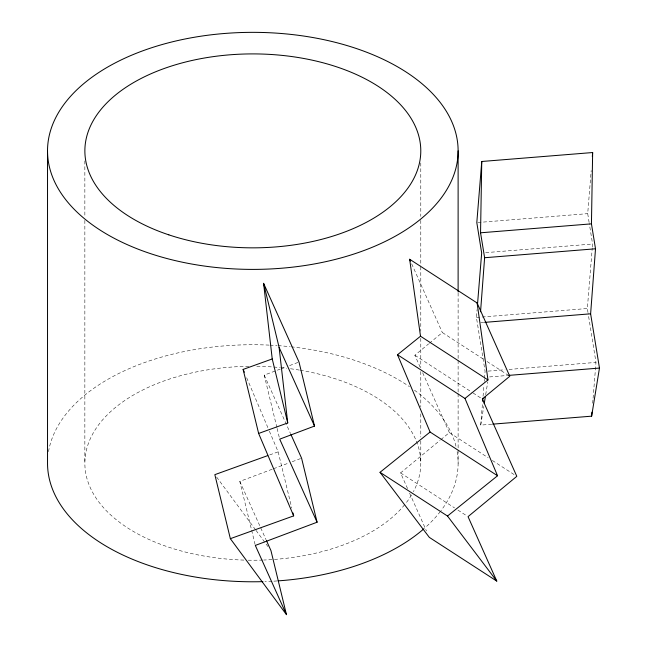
<?xml version="1.0" encoding="UTF-8"?>
<svg xmlns="http://www.w3.org/2000/svg" width="647" height="647" viewBox="0 0 647 647"><rect width="100%" height="100%" fill="white"/><g stroke="black" fill="none" stroke-linecap="round" stroke-linejoin="round"><path stroke-width="0.49" stroke-dasharray="3.23 2.43" d="M484.514 378.333L485.08 371.362L476.443 317.467L477.09 309.525M491.72 424.222L480.729 425.111L482.5 403.21M483.066 396.247L483.948 385.297M484.271 381.318L484.433 379.328M589.118 222.471L587.702 213.647L591.196 170.573M587.986 312.509L587.347 308.514L592.248 247.987M592.328 246.992L592.571 244.016L589.271 223.45M592.676 403.227L593 399.239M593.081 398.245L595.976 362.409L588.147 313.504M480.729 425.111L483.77 406.462M485.687 394.678L487.773 381.916M420.194 367.229L414.856 355.252L428.597 343.897M429.357 343.266L442.338 332.542L483.657 359.32M407.561 488.574L400.574 472.925L440.065 440.283M440.842 439.645L449.358 432.6L488.145 457.744M276.892 427.505L264.211 375.123L280.2 369.113M281.138 368.758L285.845 366.995M289.605 365.579L298.073 362.393M255.08 544.459L239.811 481.4L272.573 469.091M273.503 468.743L288.481 463.115M292.226 461.707L300.653 458.537M269.662 454.914L278.17 451.857L268.715 429.624M477.801 222.519L587.702 213.647M485.662 252.645L592.571 244.016M476.443 317.467L587.347 308.514M480.721 322.683L483.713 322.441M488.081 371.119L505.064 369.752M509.06 369.429L595.976 362.409M489.569 376.926L507.555 375.478M487.029 361.511L509.796 376.263M414.856 355.252L472.197 392.422M473.038 392.972L481.473 398.431M492.359 460.478L515.974 475.78M400.574 472.925L454.55 507.903M457.922 510.087L467.199 516.104M216.64 477.074L255.436 529.61M256.034 530.419L267.971 546.586M264.211 375.123L290.495 433.539M239.811 481.4L266.038 539.695M411.686 263.83L442.338 332.542M422.661 372.753L449.358 432.6M409.616 493.184L426.454 530.936M246.669 377.759L268.327 428.702M277.126 428.476L279.237 437.21M278.17 451.857L291.789 508.121M458.116 292.962L458.116 359.465M458.116 360.476L458.116 392.721M458.116 393.724L458.116 449.147M458.116 450.158L458.116 463.26M420.785 162.963L420.785 216.373M420.785 220.401L420.785 265.747M420.785 266.758L420.785 331.248M420.785 338.3L420.785 367.528M420.785 371.556L420.785 406.826M420.785 413.878L420.785 437.057M420.785 441.092L420.785 463.26M84.854 160.949L84.854 216.373M84.854 220.401L84.854 463.26M457.13 451.663A205.293 118.522 0 0 1 440.979 510.669M440.356 511.478A205.293 118.522 0 0 1 424.456 528.292M277.086 580.949A205.293 118.522 0 0 1 273.034 581.208M272.023 581.265A205.293 118.522 0 0 1 264.922 581.572M48.517 451.663A205.293 118.522 0 0 1 268.982 345.102M269.993 345.15A205.293 118.522 0 0 1 277.086 345.563M278.105 345.635A205.293 118.522 0 0 1 290.188 346.711M291.182 346.824A205.293 118.522 0 0 1 409.486 386.663M414.476 390.206A205.293 118.522 0 0 1 456.127 446.818M300.297 370.238A167.969 96.977 0 0 1 413.401 491.696M411.516 495.028A167.969 96.977 0 0 1 405.248 503.997M404.601 504.789A167.969 96.977 0 0 1 263.758 560.027M262.763 560.059A167.969 96.977 0 0 1 247.866 560.189M243.879 560.092A167.969 96.977 0 0 1 84.878 461.821A167.969 96.977 0 0 1 248.86 366.307M256.786 366.307A167.969 96.977 0 0 1 272.751 366.97M273.746 367.043A167.969 96.977 0 0 1 279.714 367.536M280.709 367.625A167.969 96.977 0 0 1 286.621 368.264M290.519 368.758A167.969 96.977 0 0 1 299.294 370.068"/><path stroke-width="0.97" d="M480.551 311.757L484.619 257.732L480.551 232.799L481.756 161.483L592.652 152.538L591.447 223.854L595.515 248.788L590.622 313.811L599.47 368.062L591.625 416.167L492.715 424.149M481.756 161.483L476.807 222.6L481.667 252.969L477.494 304.567M482.662 401.221L482.905 398.237M592.328 156.542L592.652 152.538M591.625 416.167L591.948 412.179M484.247 403.518L485.371 396.643M430.085 432.034L397.509 354.742L420.518 336.222L409.648 259.253L477.106 302.974L509.796 376.263L482.314 398.981L516.816 476.329L468.04 516.646L496.791 581.103L429.325 537.382L380.032 472.31L430.085 432.034L497.551 475.755L447.498 516.039L380.032 472.31M397.509 354.742L464.975 398.463L487.975 379.951L477.106 302.974M230.348 538.676L293.665 515.877L258.63 433.45L287.737 422.968L272.233 358.948L263.596 283.337L299.011 362.045L314.515 426.074L279.706 439.151L317.087 522.218L255.314 545.429L286.459 614.65L230.348 538.676L214.844 474.647L267.769 455.593M258.63 433.45L243.126 369.421L272.233 358.948M480.551 232.799L591.447 223.854M484.619 257.732L595.515 248.788M484.716 322.36L590.622 313.811M508.55 375.397L599.47 368.062M420.518 336.222L487.975 379.951M447.498 516.039L496.791 581.103M263.596 283.337L279.1 347.366L314.515 426.074M290.907 434.452L301.583 458.189L317.087 522.218M266.451 540.601L270.956 550.621L286.459 614.65M409.648 259.253L410.465 261.081M243.126 369.421L244.307 372.203M464.975 398.463L497.551 475.755M292.962 512.966L293.665 515.877M279.1 347.366L287.737 422.968M458.116 150.872A205.293 118.522 0 0 1 150.177 253.519A205.293 118.522 0 0 1 150.177 48.226A205.293 118.522 0 0 1 458.116 150.872L458.116 291.951M47.53 150.872L47.53 463.26A205.293 118.522 0 0 0 262.9 581.637M423.728 528.923A205.293 118.522 0 0 1 278.105 580.877M168.843 234.853A167.969 96.977 0 0 0 420.785 150.872A167.969 96.977 0 0 0 168.843 66.892A167.969 96.977 0 0 0 168.843 234.853"/></g></svg>
